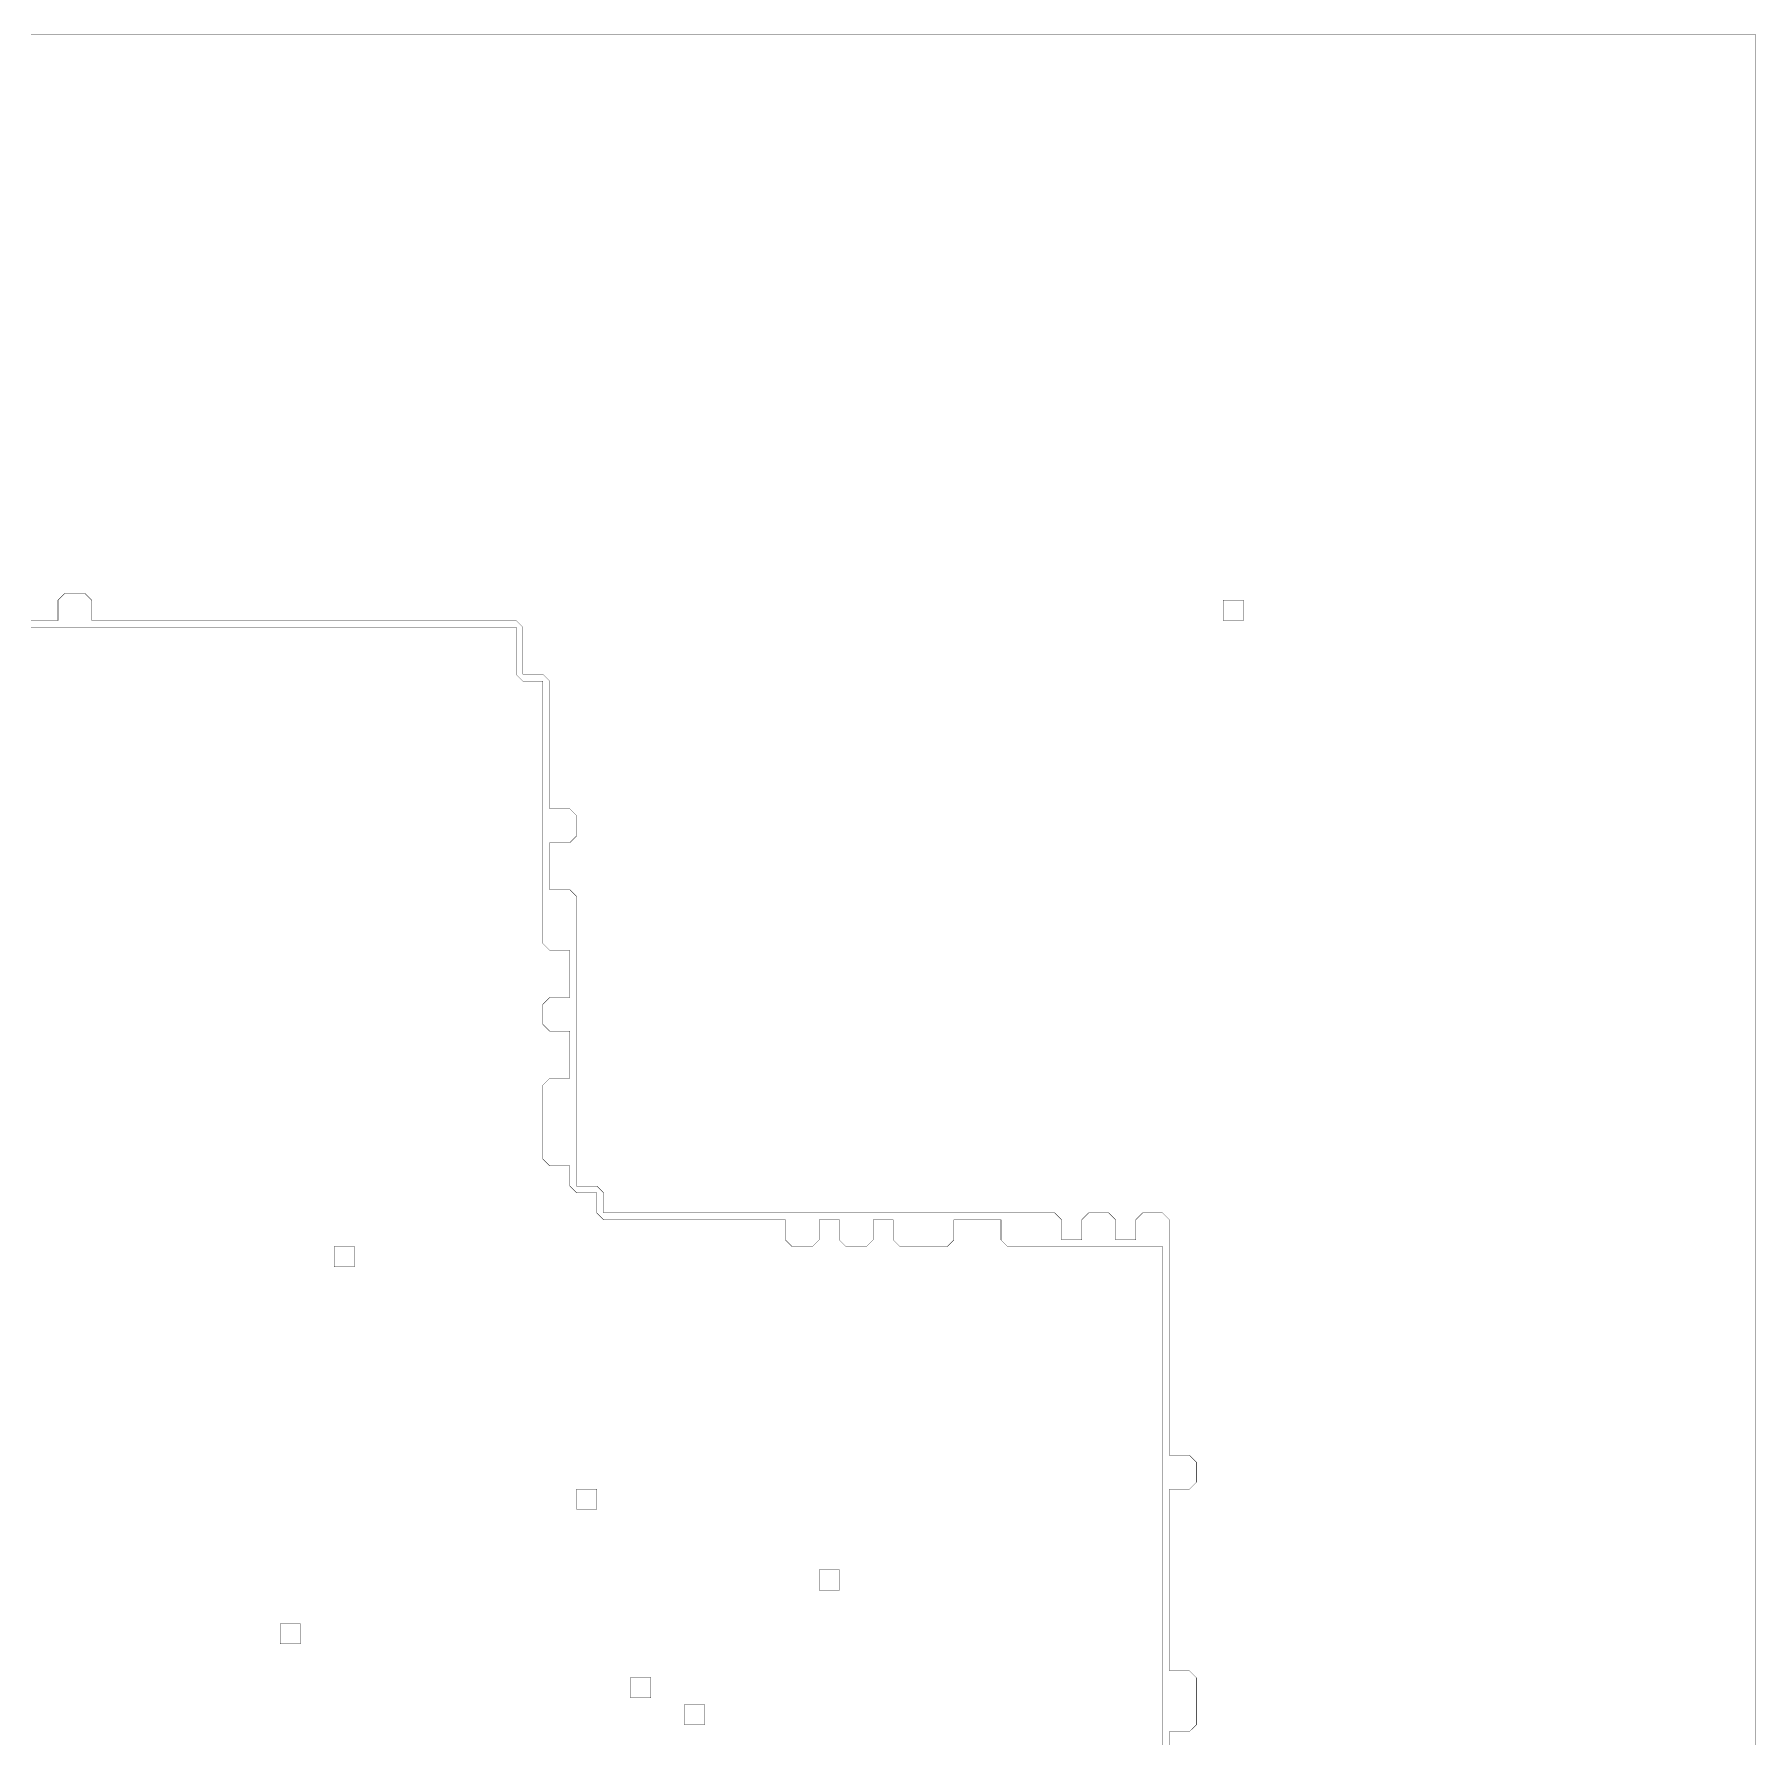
# Model space of a CAD drawing. Header units: metres. Extents: x 0 to 4990, y -4990 to 0.
# Drawn here: x 2495 to 4990, y -2476 to 0 of the extents above; entities that cross this region are included whole.
import ezdxf

# ---------------------------------------------------------------- set-up
doc = ezdxf.new("R2010")
doc.units = ezdxf.units.M
for name, color, linetype in [('conductor', 1, 'Continuous'), ('dielectric', 8, 'Continuous'), ('substrate', 5, 'Continuous')]:
    doc.layers.add(name, color=color, linetype=linetype)

msp = doc.modelspace()

# ---------------------------------------------------------------- linework, layer by layer
at = {"layer": 'conductor', "const_width": 0.5}
msp.add_lwpolyline([(4130.859375, -2480.46875), (4130.859375, -2470.703125), (4130.859375, -2460.9375), (4130.859375, -2451.171875), (4130.859375, -2441.40625), (4130.859375, -2431.640625), (4130.859375, -2421.875), (4130.859375, -2412.109375), (4130.859375, -2402.34375), (4130.859375, -2392.578125), (4130.859375, -2382.8125), (4130.859375, -2373.046875), (4130.859375, -2363.28125), (4130.859375, -2353.515625), (4130.859375, -2343.75), (4130.859375, -2333.984375), (4130.859375, -2324.21875), (4130.859375, -2314.453125), (4130.859375, -2304.6875), (4130.859375, -2294.921875), (4130.859375, -2285.15625), (4130.859375, -2275.390625), (4130.859375, -2265.625), (4130.859375, -2255.859375), (4130.859375, -2246.09375), (4130.859375, -2236.328125), (4130.859375, -2226.5625), (4130.859375, -2216.796875), (4130.859375, -2207.03125), (4130.859375, -2197.265625), (4130.859375, -2187.5), (4130.859375, -2177.734375), (4130.859375, -2167.96875), (4130.859375, -2158.203125), (4130.859375, -2148.4375), (4130.859375, -2138.671875), (4130.859375, -2128.90625), (4130.859375, -2119.140625), (4130.859375, -2109.375), (4130.859375, -2099.609375), (4130.859375, -2089.84375), (4130.859375, -2080.078125), (4130.859375, -2070.3125), (4130.859375, -2060.546875), (4130.859375, -2050.78125), (4130.859375, -2041.015625), (4130.859375, -2031.25), (4130.859375, -2021.484375), (4130.859375, -2011.71875), (4130.859375, -2001.953125), (4130.859375, -1992.1875), (4130.859375, -1982.421875), (4130.859375, -1972.65625), (4130.859375, -1962.890625), (4130.859375, -1953.125), (4130.859375, -1943.359375), (4130.859375, -1933.59375), (4130.859375, -1923.828125), (4130.859375, -1914.0625), (4130.859375, -1904.296875), (4130.859375, -1894.53125), (4130.859375, -1884.765625), (4130.859375, -1875), (4130.859375, -1865.234375), (4130.859375, -1855.46875), (4130.859375, -1845.703125), (4130.859375, -1835.9375), (4130.859375, -1826.171875), (4130.859375, -1816.40625), (4130.859375, -1806.640625), (4130.859375, -1796.875), (4130.859375, -1787.109375), (4130.859375, -1777.34375), (4130.859375, -1767.578125), (4130.859375, -1757.8125), (4121.09375, -1757.8125), (4111.328125, -1757.8125), (4101.5625, -1757.8125), (4091.796875, -1757.8125), (4082.03125, -1757.8125), (4072.265625, -1757.8125), (4062.5, -1757.8125), (4052.734375, -1757.8125), (4042.96875, -1757.8125), (4033.203125, -1757.8125), (4023.4375, -1757.8125), (4013.671875, -1757.8125), (4003.90625, -1757.8125), (3994.140625, -1757.8125), (3984.375, -1757.8125), (3974.609375, -1757.8125), (3964.84375, -1757.8125), (3955.078125, -1757.8125), (3945.3125, -1757.8125), (3935.546875, -1757.8125), (3925.78125, -1757.8125), (3916.015625, -1757.8125), (3906.25, -1757.8125), (3896.484375, -1748.046875), (3896.484375, -1738.28125), (3896.484375, -1728.515625), (3896.484375, -1718.75), (3886.71875, -1718.75), (3876.953125, -1718.75), (3867.1875, -1718.75), (3857.421875, -1718.75), (3847.65625, -1718.75), (3837.890625, -1718.75), (3828.125, -1718.75), (3828.125, -1728.515625), (3828.125, -1738.28125), (3828.125, -1748.046875), (3818.359375, -1757.8125), (3808.59375, -1757.8125), (3798.828125, -1757.8125), (3789.0625, -1757.8125), (3779.296875, -1757.8125), (3769.53125, -1757.8125), (3759.765625, -1757.8125), (3750, -1757.8125), (3740.234375, -1748.046875), (3740.234375, -1738.28125), (3740.234375, -1728.515625), (3740.234375, -1718.75), (3730.46875, -1718.75), (3720.703125, -1718.75), (3710.9375, -1718.75), (3710.9375, -1728.515625), (3710.9375, -1738.28125), (3710.9375, -1748.046875), (3701.171875, -1757.8125), (3691.40625, -1757.8125), (3681.640625, -1757.8125), (3671.875, -1757.8125), (3662.109375, -1748.046875), (3662.109375, -1738.28125), (3662.109375, -1728.515625), (3662.109375, -1718.75), (3652.34375, -1718.75), (3642.578125, -1718.75), (3632.8125, -1718.75), (3632.8125, -1728.515625), (3632.8125, -1738.28125), (3632.8125, -1748.046875), (3623.046875, -1757.8125), (3613.28125, -1757.8125), (3603.515625, -1757.8125), (3593.75, -1757.8125), (3583.984375, -1748.046875), (3583.984375, -1738.28125), (3583.984375, -1728.515625), (3583.984375, -1718.75), (3574.21875, -1718.75), (3564.453125, -1718.75), (3554.6875, -1718.75), (3544.921875, -1718.75), (3535.15625, -1718.75), (3525.390625, -1718.75), (3515.625, -1718.75), (3505.859375, -1718.75), (3496.09375, -1718.75), (3486.328125, -1718.75), (3476.5625, -1718.75), (3466.796875, -1718.75), (3457.03125, -1718.75), (3447.265625, -1718.75), (3437.5, -1718.75), (3427.734375, -1718.75), (3417.96875, -1718.75), (3408.203125, -1718.75), (3398.4375, -1718.75), (3388.671875, -1718.75), (3378.90625, -1718.75), (3369.140625, -1718.75), (3359.375, -1718.75), (3349.609375, -1718.75), (3339.84375, -1718.75), (3330.078125, -1718.75), (3320.3125, -1718.75), (3310.546875, -1708.984375), (3310.546875, -1699.21875), (3310.546875, -1689.453125), (3310.546875, -1679.6875), (3300.78125, -1679.6875), (3291.015625, -1679.6875), (3281.25, -1679.6875), (3271.484375, -1669.921875), (3271.484375, -1660.15625), (3271.484375, -1650.390625), (3271.484375, -1640.625), (3261.71875, -1640.625), (3251.953125, -1640.625), (3242.1875, -1640.625), (3232.421875, -1630.859375), (3232.421875, -1621.09375), (3232.421875, -1611.328125), (3232.421875, -1601.5625), (3232.421875, -1591.796875), (3232.421875, -1582.03125), (3232.421875, -1572.265625), (3232.421875, -1562.5), (3232.421875, -1552.734375), (3232.421875, -1542.96875), (3232.421875, -1533.203125), (3232.421875, -1523.4375), (3242.1875, -1513.671875), (3251.953125, -1513.671875), (3261.71875, -1513.671875), (3271.484375, -1513.671875), (3271.484375, -1503.90625), (3271.484375, -1494.140625), (3271.484375, -1484.375), (3271.484375, -1474.609375), (3271.484375, -1464.84375), (3271.484375, -1455.078125), (3271.484375, -1445.3125), (3261.71875, -1445.3125), (3251.953125, -1445.3125), (3242.1875, -1445.3125), (3232.421875, -1435.546875), (3232.421875, -1425.78125), (3232.421875, -1416.015625), (3232.421875, -1406.25), (3242.1875, -1396.484375), (3251.953125, -1396.484375), (3261.71875, -1396.484375), (3271.484375, -1396.484375), (3271.484375, -1386.71875), (3271.484375, -1376.953125), (3271.484375, -1367.1875), (3271.484375, -1357.421875), (3271.484375, -1347.65625), (3271.484375, -1337.890625), (3271.484375, -1328.125), (3261.71875, -1328.125), (3251.953125, -1328.125), (3242.1875, -1328.125), (3232.421875, -1318.359375), (3232.421875, -1308.59375), (3232.421875, -1298.828125), (3232.421875, -1289.0625), (3232.421875, -1279.296875), (3232.421875, -1269.53125), (3232.421875, -1259.765625), (3232.421875, -1250), (3232.421875, -1240.234375), (3232.421875, -1230.46875), (3232.421875, -1220.703125), (3232.421875, -1210.9375), (3232.421875, -1201.171875), (3232.421875, -1191.40625), (3232.421875, -1181.640625), (3232.421875, -1171.875), (3232.421875, -1162.109375), (3232.421875, -1152.34375), (3232.421875, -1142.578125), (3232.421875, -1132.8125), (3232.421875, -1123.046875), (3232.421875, -1113.28125), (3232.421875, -1103.515625), (3232.421875, -1093.75), (3232.421875, -1083.984375), (3232.421875, -1074.21875), (3232.421875, -1064.453125), (3232.421875, -1054.6875), (3232.421875, -1044.921875), (3232.421875, -1035.15625), (3232.421875, -1025.390625), (3232.421875, -1015.625), (3232.421875, -1005.859375), (3232.421875, -996.09375), (3232.421875, -986.328125), (3232.421875, -976.5625), (3232.421875, -966.796875), (3232.421875, -957.03125), (3232.421875, -947.265625), (3232.421875, -937.5), (3222.65625, -937.5), (3212.890625, -937.5), (3203.125, -937.5), (3193.359375, -927.734375), (3193.359375, -917.96875), (3193.359375, -908.203125), (3193.359375, -898.4375), (3193.359375, -888.671875), (3193.359375, -878.90625), (3193.359375, -869.140625), (3193.359375, -859.375), (3183.59375, -859.375), (3173.828125, -859.375), (3164.0625, -859.375), (3154.296875, -859.375), (3144.53125, -859.375), (3134.765625, -859.375), (3125, -859.375), (3115.234375, -859.375), (3105.46875, -859.375), (3095.703125, -859.375), (3085.9375, -859.375), (3076.171875, -859.375), (3066.40625, -859.375), (3056.640625, -859.375), (3046.875, -859.375), (3037.109375, -859.375), (3027.34375, -859.375), (3017.578125, -859.375), (3007.8125, -859.375), (2998.046875, -859.375), (2988.28125, -859.375), (2978.515625, -859.375), (2968.75, -859.375), (2958.984375, -859.375), (2949.21875, -859.375), (2939.453125, -859.375), (2929.6875, -859.375), (2919.921875, -859.375), (2910.15625, -859.375), (2900.390625, -859.375), (2890.625, -859.375), (2880.859375, -859.375), (2871.09375, -859.375), (2861.328125, -859.375), (2851.5625, -859.375), (2841.796875, -859.375), (2832.03125, -859.375), (2822.265625, -859.375), (2812.5, -859.375), (2802.734375, -859.375), (2792.96875, -859.375), (2783.203125, -859.375), (2773.4375, -859.375), (2763.671875, -859.375), (2753.90625, -859.375), (2744.140625, -859.375), (2734.375, -859.375), (2724.609375, -859.375), (2714.84375, -859.375), (2705.078125, -859.375), (2695.3125, -859.375), (2685.546875, -859.375), (2675.78125, -859.375), (2666.015625, -859.375), (2656.25, -859.375), (2646.484375, -859.375), (2636.71875, -859.375), (2626.953125, -859.375), (2617.1875, -859.375), (2607.421875, -859.375), (2597.65625, -859.375), (2587.890625, -859.375), (2578.125, -859.375), (2568.359375, -859.375), (2558.59375, -859.375), (2548.828125, -859.375), (2539.0625, -859.375), (2529.296875, -859.375), (2519.53125, -859.375), (2509.765625, -859.375), (2500, -859.375), (2490.234375, -859.375)], dxfattribs=at)
at = {"layer": 'dielectric', "const_width": 0.5}
msp.add_lwpolyline([(4218.75, -820.3125), (4218.75, -830.078125), (4218.75, -839.84375), (4218.75, -849.609375), (4228.515625, -849.609375), (4238.28125, -849.609375), (4248.046875, -849.609375), (4248.046875, -839.84375), (4248.046875, -830.078125), (4248.046875, -820.3125), (4238.28125, -820.3125), (4228.515625, -820.3125)], close=True, dxfattribs=at)
at = {"layer": 'substrate', "const_width": 0.5}
for points in [[(4990.234375, -2480.46875), (4990.234375, -2470.703125), (4990.234375, -2460.9375), (4990.234375, -2451.171875), (4990.234375, -2441.40625), (4990.234375, -2431.640625), (4990.234375, -2421.875), (4990.234375, -2412.109375), (4990.234375, -2402.34375), (4990.234375, -2392.578125), (4990.234375, -2382.8125), (4990.234375, -2373.046875), (4990.234375, -2363.28125), (4990.234375, -2353.515625), (4990.234375, -2343.75), (4990.234375, -2333.984375), (4990.234375, -2324.21875), (4990.234375, -2314.453125), (4990.234375, -2304.6875), (4990.234375, -2294.921875), (4990.234375, -2285.15625), (4990.234375, -2275.390625), (4990.234375, -2265.625), (4990.234375, -2255.859375), (4990.234375, -2246.09375), (4990.234375, -2236.328125), (4990.234375, -2226.5625), (4990.234375, -2216.796875), (4990.234375, -2207.03125), (4990.234375, -2197.265625), (4990.234375, -2187.5), (4990.234375, -2177.734375), (4990.234375, -2167.96875), (4990.234375, -2158.203125), (4990.234375, -2148.4375), (4990.234375, -2138.671875), (4990.234375, -2128.90625), (4990.234375, -2119.140625), (4990.234375, -2109.375), (4990.234375, -2099.609375), (4990.234375, -2089.84375), (4990.234375, -2080.078125), (4990.234375, -2070.3125), (4990.234375, -2060.546875), (4990.234375, -2050.78125), (4990.234375, -2041.015625), (4990.234375, -2031.25), (4990.234375, -2021.484375), (4990.234375, -2011.71875), (4990.234375, -2001.953125), (4990.234375, -1992.1875), (4990.234375, -1982.421875), (4990.234375, -1972.65625), (4990.234375, -1962.890625), (4990.234375, -1953.125), (4990.234375, -1943.359375), (4990.234375, -1933.59375), (4990.234375, -1923.828125), (4990.234375, -1914.0625), (4990.234375, -1904.296875), (4990.234375, -1894.53125), (4990.234375, -1884.765625), (4990.234375, -1875), (4990.234375, -1865.234375), (4990.234375, -1855.46875), (4990.234375, -1845.703125), (4990.234375, -1835.9375), (4990.234375, -1826.171875), (4990.234375, -1816.40625), (4990.234375, -1806.640625), (4990.234375, -1796.875), (4990.234375, -1787.109375), (4990.234375, -1777.34375), (4990.234375, -1767.578125), (4990.234375, -1757.8125), (4990.234375, -1748.046875), (4990.234375, -1738.28125), (4990.234375, -1728.515625), (4990.234375, -1718.75), (4990.234375, -1708.984375), (4990.234375, -1699.21875), (4990.234375, -1689.453125), (4990.234375, -1679.6875), (4990.234375, -1669.921875), (4990.234375, -1660.15625), (4990.234375, -1650.390625), (4990.234375, -1640.625), (4990.234375, -1630.859375), (4990.234375, -1621.09375), (4990.234375, -1611.328125), (4990.234375, -1601.5625), (4990.234375, -1591.796875), (4990.234375, -1582.03125), (4990.234375, -1572.265625), (4990.234375, -1562.5), (4990.234375, -1552.734375), (4990.234375, -1542.96875), (4990.234375, -1533.203125), (4990.234375, -1523.4375), (4990.234375, -1513.671875), (4990.234375, -1503.90625), (4990.234375, -1494.140625), (4990.234375, -1484.375), (4990.234375, -1474.609375), (4990.234375, -1464.84375), (4990.234375, -1455.078125), (4990.234375, -1445.3125), (4990.234375, -1435.546875), (4990.234375, -1425.78125), (4990.234375, -1416.015625), (4990.234375, -1406.25), (4990.234375, -1396.484375), (4990.234375, -1386.71875), (4990.234375, -1376.953125), (4990.234375, -1367.1875), (4990.234375, -1357.421875), (4990.234375, -1347.65625), (4990.234375, -1337.890625), (4990.234375, -1328.125), (4990.234375, -1318.359375), (4990.234375, -1308.59375), (4990.234375, -1298.828125), (4990.234375, -1289.0625), (4990.234375, -1279.296875), (4990.234375, -1269.53125), (4990.234375, -1259.765625), (4990.234375, -1250), (4990.234375, -1240.234375), (4990.234375, -1230.46875), (4990.234375, -1220.703125), (4990.234375, -1210.9375), (4990.234375, -1201.171875), (4990.234375, -1191.40625), (4990.234375, -1181.640625), (4990.234375, -1171.875), (4990.234375, -1162.109375), (4990.234375, -1152.34375), (4990.234375, -1142.578125), (4990.234375, -1132.8125), (4990.234375, -1123.046875), (4990.234375, -1113.28125), (4990.234375, -1103.515625), (4990.234375, -1093.75), (4990.234375, -1083.984375), (4990.234375, -1074.21875), (4990.234375, -1064.453125), (4990.234375, -1054.6875), (4990.234375, -1044.921875), (4990.234375, -1035.15625), (4990.234375, -1025.390625), (4990.234375, -1015.625), (4990.234375, -1005.859375), (4990.234375, -996.09375), (4990.234375, -986.328125), (4990.234375, -976.5625), (4990.234375, -966.796875), (4990.234375, -957.03125), (4990.234375, -947.265625), (4990.234375, -937.5), (4990.234375, -927.734375), (4990.234375, -917.96875), (4990.234375, -908.203125), (4990.234375, -898.4375), (4990.234375, -888.671875), (4990.234375, -878.90625), (4990.234375, -869.140625), (4990.234375, -859.375), (4990.234375, -849.609375), (4990.234375, -839.84375), (4990.234375, -830.078125), (4990.234375, -820.3125), (4990.234375, -810.546875), (4990.234375, -800.78125), (4990.234375, -791.015625), (4990.234375, -781.25), (4990.234375, -771.484375), (4990.234375, -761.71875), (4990.234375, -751.953125), (4990.234375, -742.1875), (4990.234375, -732.421875), (4990.234375, -722.65625), (4990.234375, -712.890625), (4990.234375, -703.125), (4990.234375, -693.359375), (4990.234375, -683.59375), (4990.234375, -673.828125), (4990.234375, -664.0625), (4990.234375, -654.296875), (4990.234375, -644.53125), (4990.234375, -634.765625), (4990.234375, -625), (4990.234375, -615.234375), (4990.234375, -605.46875), (4990.234375, -595.703125), (4990.234375, -585.9375), (4990.234375, -576.171875), (4990.234375, -566.40625), (4990.234375, -556.640625), (4990.234375, -546.875), (4990.234375, -537.109375), (4990.234375, -527.34375), (4990.234375, -517.578125), (4990.234375, -507.8125), (4990.234375, -498.046875), (4990.234375, -488.28125), (4990.234375, -478.515625), (4990.234375, -468.75), (4990.234375, -458.984375), (4990.234375, -449.21875), (4990.234375, -439.453125), (4990.234375, -429.6875), (4990.234375, -419.921875), (4990.234375, -410.15625), (4990.234375, -400.390625), (4990.234375, -390.625), (4990.234375, -380.859375), (4990.234375, -371.09375), (4990.234375, -361.328125), (4990.234375, -351.5625), (4990.234375, -341.796875), (4990.234375, -332.03125), (4990.234375, -322.265625), (4990.234375, -312.5), (4990.234375, -302.734375), (4990.234375, -292.96875), (4990.234375, -283.203125), (4990.234375, -273.4375), (4990.234375, -263.671875), (4990.234375, -253.90625), (4990.234375, -244.140625), (4990.234375, -234.375), (4990.234375, -224.609375), (4990.234375, -214.84375), (4990.234375, -205.078125), (4990.234375, -195.3125), (4990.234375, -185.546875), (4990.234375, -175.78125), (4990.234375, -166.015625), (4990.234375, -156.25), (4990.234375, -146.484375), (4990.234375, -136.71875), (4990.234375, -126.953125), (4990.234375, -117.1875), (4990.234375, -107.421875), (4990.234375, -97.65625), (4990.234375, -87.890625), (4990.234375, -78.125), (4990.234375, -68.359375), (4990.234375, -58.59375), (4990.234375, -48.828125), (4990.234375, -39.0625), (4990.234375, -29.296875), (4990.234375, -19.53125), (4990.234375, -9.765625), (4990.234375, 0), (4980.46875, 0), (4970.703125, 0), (4960.9375, 0), (4951.171875, 0), (4941.40625, 0), (4931.640625, 0), (4921.875, 0), (4912.109375, 0), (4902.34375, 0), (4892.578125, 0), (4882.8125, 0), (4873.046875, 0), (4863.28125, 0), (4853.515625, 0), (4843.75, 0), (4833.984375, 0), (4824.21875, 0), (4814.453125, 0), (4804.6875, 0), (4794.921875, 0), (4785.15625, 0), (4775.390625, 0), (4765.625, 0), (4755.859375, 0), (4746.09375, 0), (4736.328125, 0), (4726.5625, 0), (4716.796875, 0), (4707.03125, 0), (4697.265625, 0), (4687.5, 0), (4677.734375, 0), (4667.96875, 0), (4658.203125, 0), (4648.4375, 0), (4638.671875, 0), (4628.90625, 0), (4619.140625, 0), (4609.375, 0), (4599.609375, 0), (4589.84375, 0), (4580.078125, 0), (4570.3125, 0), (4560.546875, 0), (4550.78125, 0), (4541.015625, 0), (4531.25, 0), (4521.484375, 0), (4511.71875, 0), (4501.953125, 0), (4492.1875, 0), (4482.421875, 0), (4472.65625, 0), (4462.890625, 0), (4453.125, 0), (4443.359375, 0), (4433.59375, 0), (4423.828125, 0), (4414.0625, 0), (4404.296875, 0), (4394.53125, 0), (4384.765625, 0), (4375, 0), (4365.234375, 0), (4355.46875, 0), (4345.703125, 0), (4335.9375, 0), (4326.171875, 0), (4316.40625, 0), (4306.640625, 0), (4296.875, 0), (4287.109375, 0), (4277.34375, 0), (4267.578125, 0), (4257.8125, 0), (4248.046875, 0), (4238.28125, 0), (4228.515625, 0), (4218.75, 0), (4208.984375, 0), (4199.21875, 0), (4189.453125, 0), (4179.6875, 0), (4169.921875, 0), (4160.15625, 0), (4150.390625, 0), (4140.625, 0), (4130.859375, 0), (4121.09375, 0), (4111.328125, 0), (4101.5625, 0), (4091.796875, 0), (4082.03125, 0), (4072.265625, 0), (4062.5, 0), (4052.734375, 0), (4042.96875, 0), (4033.203125, 0), (4023.4375, 0), (4013.671875, 0), (4003.90625, 0), (3994.140625, 0), (3984.375, 0), (3974.609375, 0), (3964.84375, 0), (3955.078125, 0), (3945.3125, 0), (3935.546875, 0), (3925.78125, 0), (3916.015625, 0), (3906.25, 0), (3896.484375, 0), (3886.71875, 0), (3876.953125, 0), (3867.1875, 0), (3857.421875, 0), (3847.65625, 0), (3837.890625, 0), (3828.125, 0), (3818.359375, 0), (3808.59375, 0), (3798.828125, 0), (3789.0625, 0), (3779.296875, 0), (3769.53125, 0), (3759.765625, 0), (3750, 0), (3740.234375, 0), (3730.46875, 0), (3720.703125, 0), (3710.9375, 0), (3701.171875, 0), (3691.40625, 0), (3681.640625, 0), (3671.875, 0), (3662.109375, 0), (3652.34375, 0), (3642.578125, 0), (3632.8125, 0), (3623.046875, 0), (3613.28125, 0), (3603.515625, 0), (3593.75, 0), (3583.984375, 0), (3574.21875, 0), (3564.453125, 0), (3554.6875, 0), (3544.921875, 0), (3535.15625, 0), (3525.390625, 0), (3515.625, 0), (3505.859375, 0), (3496.09375, 0), (3486.328125, 0), (3476.5625, 0), (3466.796875, 0), (3457.03125, 0), (3447.265625, 0), (3437.5, 0), (3427.734375, 0), (3417.96875, 0), (3408.203125, 0), (3398.4375, 0), (3388.671875, 0), (3378.90625, 0), (3369.140625, 0), (3359.375, 0), (3349.609375, 0), (3339.84375, 0), (3330.078125, 0), (3320.3125, 0), (3310.546875, 0), (3300.78125, 0), (3291.015625, 0), (3281.25, 0), (3271.484375, 0), (3261.71875, 0), (3251.953125, 0), (3242.1875, 0), (3232.421875, 0), (3222.65625, 0), (3212.890625, 0), (3203.125, 0), (3193.359375, 0), (3183.59375, 0), (3173.828125, 0), (3164.0625, 0), (3154.296875, 0), (3144.53125, 0), (3134.765625, 0), (3125, 0), (3115.234375, 0), (3105.46875, 0), (3095.703125, 0), (3085.9375, 0), (3076.171875, 0), (3066.40625, 0), (3056.640625, 0), (3046.875, 0), (3037.109375, 0), (3027.34375, 0), (3017.578125, 0), (3007.8125, 0), (2998.046875, 0), (2988.28125, 0), (2978.515625, 0), (2968.75, 0), (2958.984375, 0), (2949.21875, 0), (2939.453125, 0), (2929.6875, 0), (2919.921875, 0), (2910.15625, 0), (2900.390625, 0), (2890.625, 0), (2880.859375, 0), (2871.09375, 0), (2861.328125, 0), (2851.5625, 0), (2841.796875, 0), (2832.03125, 0), (2822.265625, 0), (2812.5, 0), (2802.734375, 0), (2792.96875, 0), (2783.203125, 0), (2773.4375, 0), (2763.671875, 0), (2753.90625, 0), (2744.140625, 0), (2734.375, 0), (2724.609375, 0), (2714.84375, 0), (2705.078125, 0), (2695.3125, 0), (2685.546875, 0), (2675.78125, 0), (2666.015625, 0), (2656.25, 0), (2646.484375, 0), (2636.71875, 0), (2626.953125, 0), (2617.1875, 0), (2607.421875, 0), (2597.65625, 0), (2587.890625, 0), (2578.125, 0), (2568.359375, 0), (2558.59375, 0), (2548.828125, 0), (2539.0625, 0), (2529.296875, 0), (2519.53125, 0), (2509.765625, 0), (2500, 0), (2490.234375, 0)], [(2490.234375, -849.609375), (2500, -849.609375), (2509.765625, -849.609375), (2519.53125, -849.609375), (2529.296875, -849.609375), (2529.296875, -839.84375), (2529.296875, -830.078125), (2529.296875, -820.3125), (2539.0625, -810.546875), (2548.828125, -810.546875), (2558.59375, -810.546875), (2568.359375, -810.546875), (2578.125, -820.3125), (2578.125, -830.078125), (2578.125, -839.84375), (2578.125, -849.609375), (2587.890625, -849.609375), (2597.65625, -849.609375), (2607.421875, -849.609375), (2617.1875, -849.609375), (2626.953125, -849.609375), (2636.71875, -849.609375), (2646.484375, -849.609375), (2656.25, -849.609375), (2666.015625, -849.609375), (2675.78125, -849.609375), (2685.546875, -849.609375), (2695.3125, -849.609375), (2705.078125, -849.609375), (2714.84375, -849.609375), (2724.609375, -849.609375), (2734.375, -849.609375), (2744.140625, -849.609375), (2753.90625, -849.609375), (2763.671875, -849.609375), (2773.4375, -849.609375), (2783.203125, -849.609375), (2792.96875, -849.609375), (2802.734375, -849.609375), (2812.5, -849.609375), (2822.265625, -849.609375), (2832.03125, -849.609375), (2841.796875, -849.609375), (2851.5625, -849.609375), (2861.328125, -849.609375), (2871.09375, -849.609375), (2880.859375, -849.609375), (2890.625, -849.609375), (2900.390625, -849.609375), (2910.15625, -849.609375), (2919.921875, -849.609375), (2929.6875, -849.609375), (2939.453125, -849.609375), (2949.21875, -849.609375), (2958.984375, -849.609375), (2968.75, -849.609375), (2978.515625, -849.609375), (2988.28125, -849.609375), (2998.046875, -849.609375), (3007.8125, -849.609375), (3017.578125, -849.609375), (3027.34375, -849.609375), (3037.109375, -849.609375), (3046.875, -849.609375), (3056.640625, -849.609375), (3066.40625, -849.609375), (3076.171875, -849.609375), (3085.9375, -849.609375), (3095.703125, -849.609375), (3105.46875, -849.609375), (3115.234375, -849.609375), (3125, -849.609375), (3134.765625, -849.609375), (3144.53125, -849.609375), (3154.296875, -849.609375), (3164.0625, -849.609375), (3173.828125, -849.609375), (3183.59375, -849.609375), (3193.359375, -849.609375), (3203.125, -859.375), (3203.125, -869.140625), (3203.125, -878.90625), (3203.125, -888.671875), (3203.125, -898.4375), (3203.125, -908.203125), (3203.125, -917.96875), (3203.125, -927.734375), (3212.890625, -927.734375), (3222.65625, -927.734375), (3232.421875, -927.734375), (3242.1875, -937.5), (3242.1875, -947.265625), (3242.1875, -957.03125), (3242.1875, -966.796875), (3242.1875, -976.5625), (3242.1875, -986.328125), (3242.1875, -996.09375), (3242.1875, -1005.859375), (3242.1875, -1015.625), (3242.1875, -1025.390625), (3242.1875, -1035.15625), (3242.1875, -1044.921875), (3242.1875, -1054.6875), (3242.1875, -1064.453125), (3242.1875, -1074.21875), (3242.1875, -1083.984375), (3242.1875, -1093.75), (3242.1875, -1103.515625), (3242.1875, -1113.28125), (3242.1875, -1123.046875), (3251.953125, -1123.046875), (3261.71875, -1123.046875), (3271.484375, -1123.046875), (3281.25, -1132.8125), (3281.25, -1142.578125), (3281.25, -1152.34375), (3281.25, -1162.109375), (3271.484375, -1171.875), (3261.71875, -1171.875), (3251.953125, -1171.875), (3242.1875, -1171.875), (3242.1875, -1181.640625), (3242.1875, -1191.40625), (3242.1875, -1201.171875), (3242.1875, -1210.9375), (3242.1875, -1220.703125), (3242.1875, -1230.46875), (3242.1875, -1240.234375), (3251.953125, -1240.234375), (3261.71875, -1240.234375), (3271.484375, -1240.234375), (3281.25, -1250), (3281.25, -1259.765625), (3281.25, -1269.53125), (3281.25, -1279.296875), (3281.25, -1289.0625), (3281.25, -1298.828125), (3281.25, -1308.59375), (3281.25, -1318.359375), (3281.25, -1328.125), (3281.25, -1337.890625), (3281.25, -1347.65625), (3281.25, -1357.421875), (3281.25, -1367.1875), (3281.25, -1376.953125), (3281.25, -1386.71875), (3281.25, -1396.484375), (3281.25, -1406.25), (3281.25, -1416.015625), (3281.25, -1425.78125), (3281.25, -1435.546875), (3281.25, -1445.3125), (3281.25, -1455.078125), (3281.25, -1464.84375), (3281.25, -1474.609375), (3281.25, -1484.375), (3281.25, -1494.140625), (3281.25, -1503.90625), (3281.25, -1513.671875), (3281.25, -1523.4375), (3281.25, -1533.203125), (3281.25, -1542.96875), (3281.25, -1552.734375), (3281.25, -1562.5), (3281.25, -1572.265625), (3281.25, -1582.03125), (3281.25, -1591.796875), (3281.25, -1601.5625), (3281.25, -1611.328125), (3281.25, -1621.09375), (3281.25, -1630.859375), (3281.25, -1640.625), (3281.25, -1650.390625), (3281.25, -1660.15625), (3281.25, -1669.921875), (3291.015625, -1669.921875), (3300.78125, -1669.921875), (3310.546875, -1669.921875), (3320.3125, -1679.6875), (3320.3125, -1689.453125), (3320.3125, -1699.21875), (3320.3125, -1708.984375), (3330.078125, -1708.984375), (3339.84375, -1708.984375), (3349.609375, -1708.984375), (3359.375, -1708.984375), (3369.140625, -1708.984375), (3378.90625, -1708.984375), (3388.671875, -1708.984375), (3398.4375, -1708.984375), (3408.203125, -1708.984375), (3417.96875, -1708.984375), (3427.734375, -1708.984375), (3437.5, -1708.984375), (3447.265625, -1708.984375), (3457.03125, -1708.984375), (3466.796875, -1708.984375), (3476.5625, -1708.984375), (3486.328125, -1708.984375), (3496.09375, -1708.984375), (3505.859375, -1708.984375), (3515.625, -1708.984375), (3525.390625, -1708.984375), (3535.15625, -1708.984375), (3544.921875, -1708.984375), (3554.6875, -1708.984375), (3564.453125, -1708.984375), (3574.21875, -1708.984375), (3583.984375, -1708.984375), (3593.75, -1708.984375), (3603.515625, -1708.984375), (3613.28125, -1708.984375), (3623.046875, -1708.984375), (3632.8125, -1708.984375), (3642.578125, -1708.984375), (3652.34375, -1708.984375), (3662.109375, -1708.984375), (3671.875, -1708.984375), (3681.640625, -1708.984375), (3691.40625, -1708.984375), (3701.171875, -1708.984375), (3710.9375, -1708.984375), (3720.703125, -1708.984375), (3730.46875, -1708.984375), (3740.234375, -1708.984375), (3750, -1708.984375), (3759.765625, -1708.984375), (3769.53125, -1708.984375), (3779.296875, -1708.984375), (3789.0625, -1708.984375), (3798.828125, -1708.984375), (3808.59375, -1708.984375), (3818.359375, -1708.984375), (3828.125, -1708.984375), (3837.890625, -1708.984375), (3847.65625, -1708.984375), (3857.421875, -1708.984375), (3867.1875, -1708.984375), (3876.953125, -1708.984375), (3886.71875, -1708.984375), (3896.484375, -1708.984375), (3906.25, -1708.984375), (3916.015625, -1708.984375), (3925.78125, -1708.984375), (3935.546875, -1708.984375), (3945.3125, -1708.984375), (3955.078125, -1708.984375), (3964.84375, -1708.984375), (3974.609375, -1708.984375), (3984.375, -1718.75), (3984.375, -1728.515625), (3984.375, -1738.28125), (3984.375, -1748.046875), (3994.140625, -1748.046875), (4003.90625, -1748.046875), (4013.671875, -1748.046875), (4013.671875, -1738.28125), (4013.671875, -1728.515625), (4013.671875, -1718.75), (4023.4375, -1708.984375), (4033.203125, -1708.984375), (4042.96875, -1708.984375), (4052.734375, -1708.984375), (4062.5, -1718.75), (4062.5, -1728.515625), (4062.5, -1738.28125), (4062.5, -1748.046875), (4072.265625, -1748.046875), (4082.03125, -1748.046875), (4091.796875, -1748.046875), (4091.796875, -1738.28125), (4091.796875, -1728.515625), (4091.796875, -1718.75), (4101.5625, -1708.984375), (4111.328125, -1708.984375), (4121.09375, -1708.984375), (4130.859375, -1708.984375), (4140.625, -1718.75), (4140.625, -1728.515625), (4140.625, -1738.28125), (4140.625, -1748.046875), (4140.625, -1757.8125), (4140.625, -1767.578125), (4140.625, -1777.34375), (4140.625, -1787.109375), (4140.625, -1796.875), (4140.625, -1806.640625), (4140.625, -1816.40625), (4140.625, -1826.171875), (4140.625, -1835.9375), (4140.625, -1845.703125), (4140.625, -1855.46875), (4140.625, -1865.234375), (4140.625, -1875), (4140.625, -1884.765625), (4140.625, -1894.53125), (4140.625, -1904.296875), (4140.625, -1914.0625), (4140.625, -1923.828125), (4140.625, -1933.59375), (4140.625, -1943.359375), (4140.625, -1953.125), (4140.625, -1962.890625), (4140.625, -1972.65625), (4140.625, -1982.421875), (4140.625, -1992.1875), (4140.625, -2001.953125), (4140.625, -2011.71875), (4140.625, -2021.484375), (4140.625, -2031.25), (4140.625, -2041.015625), (4140.625, -2050.78125), (4140.625, -2060.546875), (4150.390625, -2060.546875), (4160.15625, -2060.546875), (4169.921875, -2060.546875), (4179.6875, -2070.3125), (4179.6875, -2080.078125), (4179.6875, -2089.84375), (4179.6875, -2099.609375), (4169.921875, -2109.375), (4160.15625, -2109.375), (4150.390625, -2109.375), (4140.625, -2109.375), (4140.625, -2119.140625), (4140.625, -2128.90625), (4140.625, -2138.671875), (4140.625, -2148.4375), (4140.625, -2158.203125), (4140.625, -2167.96875), (4140.625, -2177.734375), (4140.625, -2187.5), (4140.625, -2197.265625), (4140.625, -2207.03125), (4140.625, -2216.796875), (4140.625, -2226.5625), (4140.625, -2236.328125), (4140.625, -2246.09375), (4140.625, -2255.859375), (4140.625, -2265.625), (4140.625, -2275.390625), (4140.625, -2285.15625), (4140.625, -2294.921875), (4140.625, -2304.6875), (4140.625, -2314.453125), (4140.625, -2324.21875), (4140.625, -2333.984375), (4140.625, -2343.75), (4140.625, -2353.515625), (4140.625, -2363.28125), (4140.625, -2373.046875), (4150.390625, -2373.046875), (4160.15625, -2373.046875), (4169.921875, -2373.046875), (4179.6875, -2382.8125), (4179.6875, -2392.578125), (4179.6875, -2402.34375), (4179.6875, -2412.109375), (4179.6875, -2421.875), (4179.6875, -2431.640625), (4179.6875, -2441.40625), (4179.6875, -2451.171875), (4169.921875, -2460.9375), (4160.15625, -2460.9375), (4150.390625, -2460.9375), (4140.625, -2460.9375), (4140.625, -2470.703125), (4140.625, -2480.46875)]]:
    msp.add_lwpolyline(points, dxfattribs=at)
for points in [[(2929.6875, -1757.8125), (2929.6875, -1767.578125), (2929.6875, -1777.34375), (2929.6875, -1787.109375), (2939.453125, -1787.109375), (2949.21875, -1787.109375), (2958.984375, -1787.109375), (2958.984375, -1777.34375), (2958.984375, -1767.578125), (2958.984375, -1757.8125), (2949.21875, -1757.8125), (2939.453125, -1757.8125)], [(3281.25, -2109.375), (3281.25, -2119.140625), (3281.25, -2128.90625), (3281.25, -2138.671875), (3291.015625, -2138.671875), (3300.78125, -2138.671875), (3310.546875, -2138.671875), (3310.546875, -2128.90625), (3310.546875, -2119.140625), (3310.546875, -2109.375), (3300.78125, -2109.375), (3291.015625, -2109.375)], [(3632.8125, -2226.5625), (3632.8125, -2236.328125), (3632.8125, -2246.09375), (3632.8125, -2255.859375), (3642.578125, -2255.859375), (3652.34375, -2255.859375), (3662.109375, -2255.859375), (3662.109375, -2246.09375), (3662.109375, -2236.328125), (3662.109375, -2226.5625), (3652.34375, -2226.5625), (3642.578125, -2226.5625)], [(2851.5625, -2304.6875), (2851.5625, -2314.453125), (2851.5625, -2324.21875), (2851.5625, -2333.984375), (2861.328125, -2333.984375), (2871.09375, -2333.984375), (2880.859375, -2333.984375), (2880.859375, -2324.21875), (2880.859375, -2314.453125), (2880.859375, -2304.6875), (2871.09375, -2304.6875), (2861.328125, -2304.6875)], [(3359.375, -2382.8125), (3359.375, -2392.578125), (3359.375, -2402.34375), (3359.375, -2412.109375), (3369.140625, -2412.109375), (3378.90625, -2412.109375), (3388.671875, -2412.109375), (3388.671875, -2402.34375), (3388.671875, -2392.578125), (3388.671875, -2382.8125), (3378.90625, -2382.8125), (3369.140625, -2382.8125)], [(3437.5, -2421.875), (3437.5, -2431.640625), (3437.5, -2441.40625), (3437.5, -2451.171875), (3447.265625, -2451.171875), (3457.03125, -2451.171875), (3466.796875, -2451.171875), (3466.796875, -2441.40625), (3466.796875, -2431.640625), (3466.796875, -2421.875), (3457.03125, -2421.875), (3447.265625, -2421.875)]]:
    msp.add_lwpolyline(points, close=True, dxfattribs=at)

doc.saveas('drawing.dxf')
